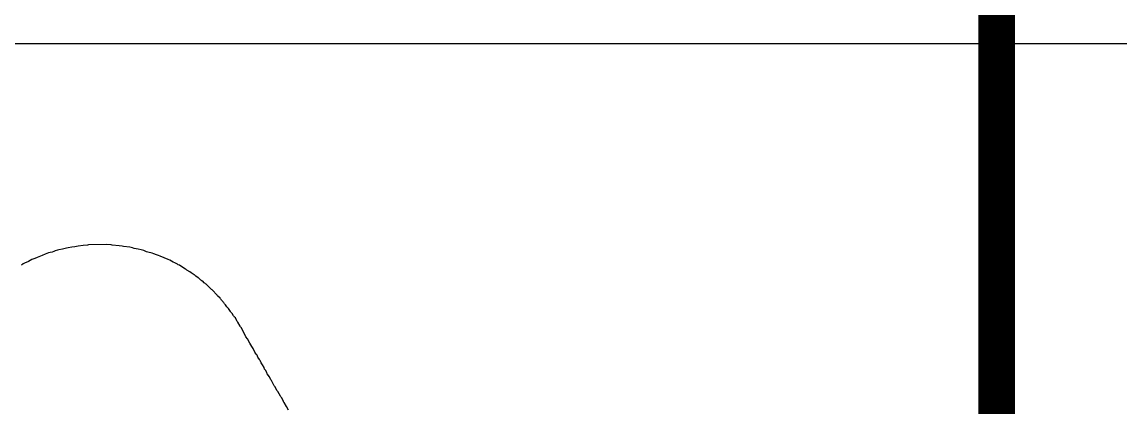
# Model space of a CAD drawing. Header units: inches. Extents: x -3 to 195, y 0 to 199.
# Drawn here: x 1.4072 to 1.5581, y 1.2693 to 1.3222 of the extents above; entities that cross this region are included whole.
import ezdxf

# ---------------------------------------------------------------- set-up
doc = ezdxf.new("R2010")
doc.units = ezdxf.units.IN
doc.header["$MEASUREMENT"] = 0
for name, color, linetype in [('Bottom Layer', 5, 'Continuous'), ('Bottom Overlay', 54, 'Continuous'), ('Top Overlay', 2, 'Continuous')]:
    doc.layers.add(name, color=color, linetype=linetype)

# ---------------------------------------------------------------- blocks, each defined once
blk = doc.blocks.new('G5RL_1A_E_HR_DC5_89')
at = {"layer": 'Top Overlay'}
blk.add_lwpolyline([(0.55905, 0.25199, 0.005, 0.005, 0), (-0.58268, 0.25199, 0.005, 0.005, 0)], format="xyseb", dxfattribs=at)
blk.add_lwpolyline([(0.55905, 0.25199, 0.005, 0.005, 0), (-0.58268, 0.25199, 0.005, 0.005, 0)], format="xyseb", dxfattribs=at)

msp = doc.modelspace()

# ---------------------------------------------------------------- linework, layer by layer
at = {"layer": 'Bottom Layer'}
msp.add_line((1.68598, 1.31917), (0.16618, 1.31917), dxfattribs=at)
at = {"layer": 'Bottom Overlay'}
for p, q in [((1.41205, 1.29084), (1.41176, 1.29073)), ((1.41223, 1.29088), (1.41205, 1.29084)), ((1.41276, 1.29097), (1.41223, 1.29088)), ((1.41329, 1.29111), (1.41276, 1.29097)), ((1.41353, 1.29117), (1.41329, 1.29111)), ((1.41402, 1.29126), (1.41353, 1.29117)), ((1.41442, 1.2913), (1.41402, 1.29126)), ((1.41468, 1.29135), (1.41442, 1.2913)), ((1.4149, 1.29139), (1.41468, 1.29135)), ((1.41559, 1.29146), (1.4149, 1.29139)), ((1.41617, 1.2915), (1.41559, 1.29146)), ((1.4163, 1.29155), (1.41617, 1.2915)), ((1.41873, 1.29159), (1.4163, 1.29155)), ((1.41944, 1.29155), (1.41873, 1.29159)), ((1.41958, 1.2915), (1.41944, 1.29155)), ((1.42053, 1.29144), (1.41958, 1.2915)), ((1.42093, 1.29139), (1.42053, 1.29144)), ((1.42115, 1.29135), (1.42093, 1.29139)), ((1.42201, 1.29124), (1.42115, 1.29135)), ((1.42236, 1.29115), (1.42201, 1.29124)), ((1.42261, 1.29108), (1.42236, 1.29115)), ((1.42314, 1.29095), (1.42261, 1.29108)), ((1.42356, 1.29088), (1.42314, 1.29095)), ((1.42391, 1.2908), (1.42356, 1.29088)), ((1.40853, 1.28953), (1.40809, 1.28927)), ((1.40895, 1.28969), (1.40853, 1.28953)), ((1.40924, 1.28984), (1.40895, 1.28969)), ((1.40973, 1.29002), (1.40924, 1.28984)), ((1.40995, 1.29011), (1.40973, 1.29002)), ((1.41037, 1.29026), (1.40995, 1.29011)), ((1.41081, 1.29044), (1.41037, 1.29026)), ((1.41105, 1.29051), (1.41081, 1.29044)), ((1.41134, 1.29057), (1.41105, 1.29051)), ((1.41154, 1.29064), (1.41134, 1.29057)), ((1.41176, 1.29073), (1.41154, 1.29064)), ((1.42431, 1.29062), (1.42391, 1.2908)), ((1.42467, 1.29053), (1.42431, 1.29062)), ((1.42491, 1.29046), (1.42467, 1.29053)), ((1.42509, 1.29042), (1.42491, 1.29046)), ((1.42531, 1.29033), (1.42509, 1.29042)), ((1.42566, 1.2902), (1.42531, 1.29033)), ((1.42595, 1.29009), (1.42566, 1.2902)), ((1.42617, 1.29), (1.42595, 1.29009)), ((1.42673, 1.28976), (1.42617, 1.29)), ((1.42728, 1.28956), (1.42673, 1.28976)), ((1.42752, 1.28945), (1.42728, 1.28956)), ((1.42796, 1.28918), (1.42752, 1.28945)), ((1.40736, 1.28894), (1.40709, 1.28876)), ((1.40745, 1.28898), (1.40736, 1.28894)), ((1.40751, 1.28905), (1.40745, 1.28898)), ((1.40809, 1.28927), (1.40751, 1.28905)), ((1.42821, 1.28911), (1.42796, 1.28918)), ((1.42847, 1.28894), (1.42821, 1.28911)), ((1.42856, 1.28889), (1.42847, 1.28894)), ((1.42865, 1.2888), (1.42856, 1.28889)), ((1.42883, 1.28876), (1.42865, 1.2888)), ((1.42927, 1.28845), (1.42883, 1.28876)), ((1.42967, 1.28823), (1.42927, 1.28845)), ((1.42976, 1.28818), (1.42967, 1.28823)), ((1.42985, 1.2881), (1.42976, 1.28818)), ((1.43024, 1.28787), (1.42985, 1.2881)), ((1.43044, 1.28772), (1.43024, 1.28787)), ((1.43086, 1.28743), (1.43044, 1.28772)), ((1.43095, 1.28739), (1.43086, 1.28743)), ((1.43109, 1.28725), (1.43095, 1.28739)), ((1.4314, 1.28703), (1.43109, 1.28725)), ((1.43148, 1.28699), (1.4314, 1.28703)), ((1.43175, 1.28672), (1.43148, 1.28699)), ((1.43184, 1.28668), (1.43175, 1.28672)), ((1.43193, 1.28659), (1.43184, 1.28668)), ((1.43202, 1.28655), (1.43193, 1.28659)), ((1.43224, 1.28632), (1.43202, 1.28655)), ((1.43233, 1.28628), (1.43224, 1.28632)), ((1.43241, 1.28619), (1.43233, 1.28628)), ((1.4325, 1.28615), (1.43241, 1.28619)), ((1.43321, 1.28544), (1.4325, 1.28615)), ((1.4333, 1.28539), (1.43321, 1.28544)), ((1.43403, 1.28466), (1.4333, 1.28539)), ((1.43407, 1.28458), (1.43403, 1.28466)), ((1.43443, 1.28422), (1.43407, 1.28458)), ((1.43447, 1.28413), (1.43443, 1.28422)), ((1.43456, 1.28404), (1.43447, 1.28413)), ((1.43461, 1.28396), (1.43456, 1.28404)), ((1.43483, 1.28373), (1.43461, 1.28396)), ((1.43487, 1.28365), (1.43483, 1.28373)), ((1.43496, 1.28356), (1.43487, 1.28365)), ((1.435, 1.28347), (1.43496, 1.28356)), ((1.43516, 1.28331), (1.435, 1.28347)), ((1.43536, 1.28307), (1.43516, 1.28331)), ((1.4354, 1.28298), (1.43536, 1.28307)), ((1.43556, 1.28283), (1.4354, 1.28298)), ((1.43584, 1.28241), (1.43556, 1.28283)), ((1.43589, 1.28232), (1.43584, 1.28241)), ((1.43607, 1.28214), (1.43589, 1.28232)), ((1.43624, 1.28183), (1.43607, 1.28214)), ((1.43633, 1.28174), (1.43624, 1.28183)), ((1.43638, 1.28165), (1.43633, 1.28174)), ((1.43651, 1.28152), (1.43638, 1.28165)), ((1.43673, 1.28112), (1.43651, 1.28152)), ((1.43677, 1.28103), (1.43673, 1.28112)), ((1.43686, 1.28095), (1.43677, 1.28103)), ((1.43717, 1.28037), (1.43686, 1.28095)), ((1.43722, 1.28028), (1.43717, 1.28037)), ((1.43731, 1.28019), (1.43722, 1.28028)), ((1.43766, 1.27953), (1.43731, 1.28019)), ((1.43797, 1.27895), (1.43766, 1.27953)), ((1.43819, 1.27864), (1.43797, 1.27895)), ((1.4385, 1.27807), (1.43819, 1.27864)), ((1.43877, 1.27758), (1.4385, 1.27807)), ((1.43894, 1.27732), (1.43877, 1.27758)), ((1.43921, 1.27683), (1.43894, 1.27732)), ((1.43939, 1.27656), (1.43921, 1.27683)), ((1.4395, 1.27641), (1.43939, 1.27656)), ((1.43961, 1.27612), (1.4395, 1.27641)), ((1.43983, 1.27581), (1.43961, 1.27612)), ((1.43987, 1.27572), (1.43983, 1.27581)), ((1.43994, 1.27566), (1.43987, 1.27572)), ((1.44005, 1.27537), (1.43994, 1.27566)), ((1.44023, 1.2751), (1.44005, 1.27537)), ((1.44045, 1.2747), (1.44023, 1.2751)), ((1.44054, 1.27448), (1.44045, 1.2747)), ((1.44067, 1.27435), (1.44054, 1.27448)), ((1.44085, 1.27404), (1.44067, 1.27435)), ((1.44089, 1.27386), (1.44085, 1.27404)), ((1.4412, 1.27342), (1.44089, 1.27386)), ((1.44125, 1.27333), (1.4412, 1.27342)), ((1.44138, 1.27302), (1.44125, 1.27333)), ((1.44147, 1.27293), (1.44138, 1.27302)), ((1.44187, 1.27218), (1.44147, 1.27293)), ((1.44195, 1.27209), (1.44187, 1.27218)), ((1.44226, 1.27152), (1.44195, 1.27209)), ((1.44235, 1.27143), (1.44226, 1.27152)), ((1.44271, 1.27076), (1.44235, 1.27143)), ((1.44275, 1.27067), (1.44271, 1.27076)), ((1.44284, 1.27059), (1.44275, 1.27067)), ((1.44311, 1.2701), (1.44284, 1.27059)), ((1.44315, 1.27001), (1.44311, 1.2701)), ((1.44324, 1.26992), (1.44315, 1.27001)), ((1.44355, 1.26935), (1.44324, 1.26992)), ((1.44381, 1.26886), (1.44355, 1.26935))]:
    msp.add_line(p, q, dxfattribs=at)

# ---------------------------------------------------------------- block references
at = {"rotation": 270}
msp.add_blockref('G5RL_1A_E_HR_DC5_89', (1.28919, 1.06147), dxfattribs=at)

doc.saveas('drawing.dxf')
